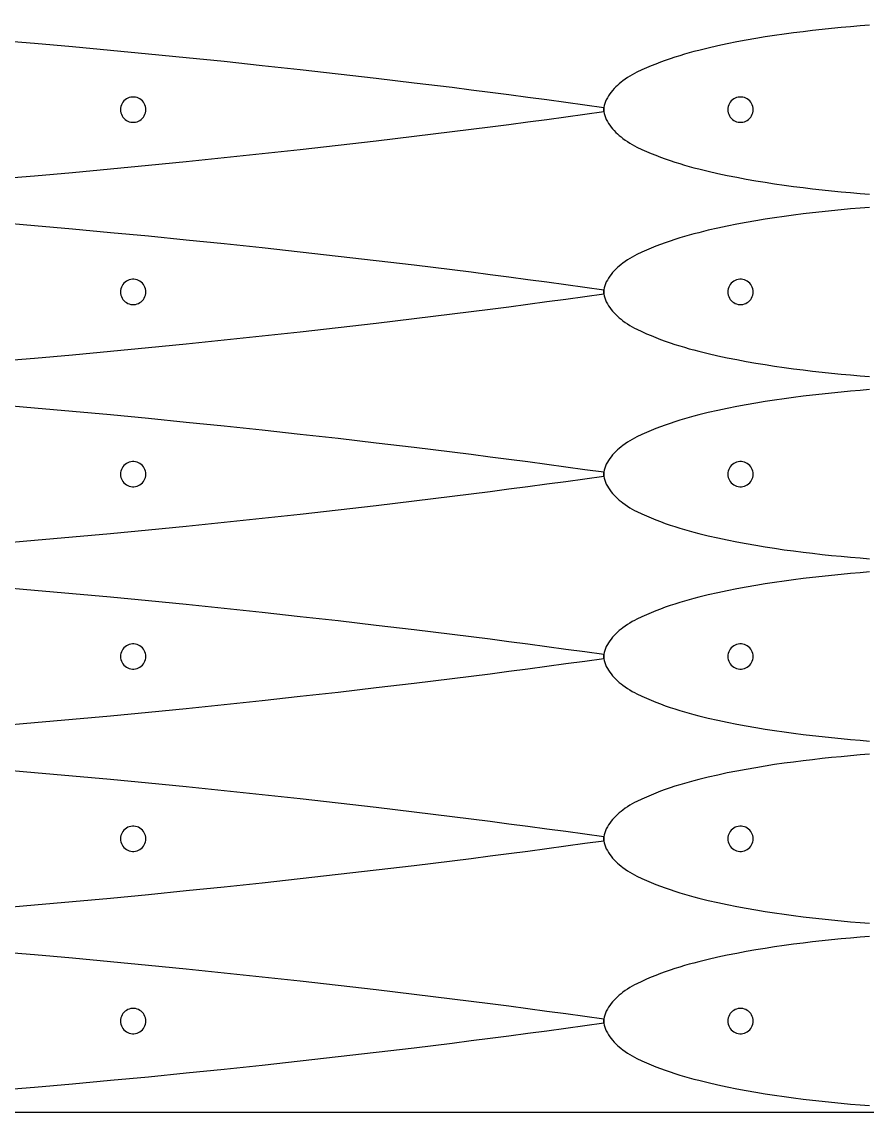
# Model space of a CAD drawing. Extents: x 0 to 1250, y 0 to 2500.
# Drawn here: x 485 to 652, y 0 to 215.4 of the extents above; entities that cross this region are included whole.
import ezdxf

# ---------------------------------------------------------------- set-up
doc = ezdxf.new("R2010")
doc.units = 0
doc.layers.get('0').update_dxf_attribs({"linetype": 'CONTINUOUS', "lineweight": 25})

msp = doc.modelspace()

# ---------------------------------------------------------------- linework, layer by layer
for points in [[(0, 0), (1250, 0), (1250, 2500), (0, 2500)], [(509.5, 198.079), (509.48, 198.393), (509.422, 198.701), (509.324, 199), (509.191, 199.284), (509.023, 199.549), (508.822, 199.791), (508.594, 200.006), (508.34, 200.19), (508.064, 200.341), (507.773, 200.457), (507.469, 200.535), (507.157, 200.574), (506.843, 200.574), (506.531, 200.535), (506.227, 200.457), (505.936, 200.341), (505.66, 200.19), (505.406, 200.006), (505.178, 199.791), (504.977, 199.549), (504.809, 199.284), (504.676, 199), (504.578, 198.701), (504.52, 198.393), (504.5, 198.079), (504.52, 197.766), (504.578, 197.458), (504.676, 197.159), (504.809, 196.875), (504.977, 196.61), (505.178, 196.368), (505.406, 196.153), (505.66, 195.968), (505.936, 195.817), (506.227, 195.702), (506.531, 195.624), (506.843, 195.584), (507.157, 195.584), (507.469, 195.624), (507.773, 195.702), (508.064, 195.817), (508.34, 195.968), (508.594, 196.153), (508.822, 196.368), (509.023, 196.61), (509.191, 196.875), (509.324, 197.159), (509.422, 197.458), (509.48, 197.766)], [(629.5, 198.079), (629.48, 198.393), (629.422, 198.701), (629.324, 199), (629.191, 199.284), (629.023, 199.549), (628.822, 199.791), (628.594, 200.006), (628.34, 200.19), (628.064, 200.341), (627.773, 200.457), (627.468, 200.535), (627.157, 200.574), (626.843, 200.574), (626.532, 200.535), (626.227, 200.457), (625.936, 200.341), (625.66, 200.19), (625.406, 200.006), (625.178, 199.791), (624.977, 199.549), (624.809, 199.284), (624.676, 199), (624.578, 198.701), (624.52, 198.393), (624.5, 198.079), (624.52, 197.766), (624.578, 197.458), (624.676, 197.159), (624.809, 196.875), (624.977, 196.61), (625.178, 196.368), (625.406, 196.153), (625.66, 195.968), (625.936, 195.817), (626.227, 195.702), (626.532, 195.624), (626.843, 195.584), (627.157, 195.584), (627.468, 195.624), (627.773, 195.702), (628.064, 195.817), (628.34, 195.968), (628.594, 196.153), (628.822, 196.368), (629.023, 196.61), (629.191, 196.875), (629.324, 197.159), (629.422, 197.458), (629.48, 197.766)], [(509.5, 162.065), (509.48, 162.378), (509.422, 162.687), (509.324, 162.985), (509.191, 163.269), (509.023, 163.534), (508.822, 163.776), (508.594, 163.991), (508.34, 164.176), (508.064, 164.327), (507.773, 164.442), (507.469, 164.52), (507.157, 164.56), (506.843, 164.56), (506.531, 164.52), (506.227, 164.442), (505.936, 164.327), (505.66, 164.176), (505.406, 163.991), (505.178, 163.776), (504.977, 163.534), (504.809, 163.269), (504.676, 162.985), (504.578, 162.687), (504.52, 162.378), (504.5, 162.065), (504.52, 161.752), (504.578, 161.443), (504.676, 161.144), (504.809, 160.86), (504.977, 160.595), (505.178, 160.353), (505.406, 160.139), (505.66, 159.954), (505.936, 159.803), (506.227, 159.687), (506.531, 159.609), (506.843, 159.57), (507.157, 159.57), (507.469, 159.609), (507.773, 159.687), (508.064, 159.803), (508.34, 159.954), (508.594, 160.139), (508.822, 160.353), (509.023, 160.595), (509.191, 160.86), (509.324, 161.144), (509.422, 161.443), (509.48, 161.752)], [(629.5, 162.065), (629.48, 162.378), (629.422, 162.687), (629.324, 162.985), (629.191, 163.269), (629.023, 163.534), (628.822, 163.776), (628.594, 163.991), (628.34, 164.176), (628.064, 164.327), (627.773, 164.442), (627.468, 164.52), (627.157, 164.56), (626.843, 164.56), (626.532, 164.52), (626.227, 164.442), (625.936, 164.327), (625.66, 164.176), (625.406, 163.991), (625.178, 163.776), (624.977, 163.534), (624.809, 163.269), (624.676, 162.985), (624.578, 162.687), (624.52, 162.378), (624.5, 162.065), (624.52, 161.752), (624.578, 161.443), (624.676, 161.144), (624.809, 160.86), (624.977, 160.595), (625.178, 160.353), (625.406, 160.139), (625.66, 159.954), (625.936, 159.803), (626.227, 159.687), (626.532, 159.609), (626.843, 159.57), (627.157, 159.57), (627.468, 159.609), (627.773, 159.687), (628.064, 159.803), (628.34, 159.954), (628.594, 160.139), (628.822, 160.353), (629.023, 160.595), (629.191, 160.86), (629.324, 161.144), (629.422, 161.443), (629.48, 161.752)], [(509.5, 126.05), (509.48, 126.364), (509.422, 126.672), (509.324, 126.971), (509.191, 127.255), (509.023, 127.52), (508.822, 127.762), (508.594, 127.977), (508.34, 128.161), (508.064, 128.312), (507.773, 128.428), (507.469, 128.506), (507.157, 128.546), (506.843, 128.546), (506.531, 128.506), (506.227, 128.428), (505.936, 128.312), (505.66, 128.161), (505.406, 127.977), (505.178, 127.762), (504.977, 127.52), (504.809, 127.255), (504.676, 126.971), (504.578, 126.672), (504.52, 126.364), (504.5, 126.05), (504.52, 125.737), (504.578, 125.429), (504.676, 125.13), (504.809, 124.846), (504.977, 124.581), (505.178, 124.339), (505.406, 124.124), (505.66, 123.94), (505.936, 123.788), (506.227, 123.673), (506.531, 123.595), (506.843, 123.555), (507.157, 123.555), (507.469, 123.595), (507.773, 123.673), (508.064, 123.788), (508.34, 123.94), (508.594, 124.124), (508.822, 124.339), (509.023, 124.581), (509.191, 124.846), (509.324, 125.13), (509.422, 125.429), (509.48, 125.737)], [(629.5, 126.05), (629.48, 126.364), (629.422, 126.672), (629.324, 126.971), (629.191, 127.255), (629.023, 127.52), (628.822, 127.762), (628.594, 127.977), (628.34, 128.161), (628.064, 128.312), (627.773, 128.428), (627.468, 128.506), (627.157, 128.546), (626.843, 128.546), (626.532, 128.506), (626.227, 128.428), (625.936, 128.312), (625.66, 128.161), (625.406, 127.977), (625.178, 127.762), (624.977, 127.52), (624.809, 127.255), (624.676, 126.971), (624.578, 126.672), (624.52, 126.364), (624.5, 126.05), (624.52, 125.737), (624.578, 125.429), (624.676, 125.13), (624.809, 124.846), (624.977, 124.581), (625.178, 124.339), (625.406, 124.124), (625.66, 123.94), (625.936, 123.788), (626.227, 123.673), (626.532, 123.595), (626.843, 123.555), (627.157, 123.555), (627.468, 123.595), (627.773, 123.673), (628.064, 123.788), (628.34, 123.94), (628.594, 124.124), (628.822, 124.339), (629.023, 124.581), (629.191, 124.846), (629.324, 125.13), (629.422, 125.429), (629.48, 125.737)], [(509.5, 90.036), (509.48, 90.3493), (509.422, 90.6577), (509.324, 90.9563), (509.191, 91.2404), (509.023, 91.5055), (508.822, 91.7474), (508.594, 91.9623), (508.34, 92.1468), (508.064, 92.2981), (507.773, 92.4136), (507.469, 92.4917), (507.157, 92.5311), (506.843, 92.5311), (506.531, 92.4917), (506.227, 92.4136), (505.936, 92.2981), (505.66, 92.1468), (505.406, 91.9623), (505.178, 91.7474), (504.977, 91.5055), (504.809, 91.2404), (504.676, 90.9563), (504.578, 90.6577), (504.52, 90.3493), (504.5, 90.036), (504.52, 89.7227), (504.578, 89.4143), (504.676, 89.1157), (504.809, 88.8316), (504.977, 88.5665), (505.178, 88.3246), (505.406, 88.1097), (505.66, 87.9252), (505.936, 87.7739), (506.227, 87.6584), (506.531, 87.5803), (506.843, 87.5409), (507.157, 87.5409), (507.469, 87.5803), (507.773, 87.6584), (508.064, 87.7739), (508.34, 87.9252), (508.594, 88.1097), (508.822, 88.3246), (509.023, 88.5665), (509.191, 88.8316), (509.324, 89.1157), (509.422, 89.4143), (509.48, 89.7227)], [(629.5, 90.036), (629.48, 90.3493), (629.422, 90.6577), (629.324, 90.9563), (629.191, 91.2404), (629.023, 91.5055), (628.822, 91.7474), (628.594, 91.9623), (628.34, 92.1468), (628.064, 92.2981), (627.773, 92.4136), (627.468, 92.4917), (627.157, 92.5311), (626.843, 92.5311), (626.532, 92.4917), (626.227, 92.4136), (625.936, 92.2981), (625.66, 92.1468), (625.406, 91.9623), (625.178, 91.7474), (624.977, 91.5055), (624.809, 91.2404), (624.676, 90.9563), (624.578, 90.6577), (624.52, 90.3493), (624.5, 90.036), (624.52, 89.7227), (624.578, 89.4143), (624.676, 89.1157), (624.809, 88.8316), (624.977, 88.5665), (625.178, 88.3246), (625.406, 88.1097), (625.66, 87.9252), (625.936, 87.7739), (626.227, 87.6584), (626.532, 87.5803), (626.843, 87.5409), (627.157, 87.5409), (627.468, 87.5803), (627.773, 87.6584), (628.064, 87.7739), (628.34, 87.9252), (628.594, 88.1097), (628.822, 88.3246), (629.023, 88.5665), (629.191, 88.8316), (629.324, 89.1157), (629.422, 89.4143), (629.48, 89.7227)], [(509.5, 54.0216), (509.48, 54.3349), (509.422, 54.6433), (509.324, 54.9419), (509.191, 55.226), (509.023, 55.4911), (508.822, 55.733), (508.594, 55.9479), (508.34, 56.1324), (508.064, 56.2837), (507.773, 56.3992), (507.469, 56.4773), (507.157, 56.5167), (506.843, 56.5167), (506.531, 56.4773), (506.227, 56.3992), (505.936, 56.2837), (505.66, 56.1324), (505.406, 55.9479), (505.178, 55.733), (504.977, 55.4911), (504.809, 55.226), (504.676, 54.9419), (504.578, 54.6433), (504.52, 54.3349), (504.5, 54.0216), (504.52, 53.7083), (504.578, 53.3999), (504.676, 53.1013), (504.809, 52.8172), (504.977, 52.5521), (505.178, 52.3102), (505.406, 52.0953), (505.66, 51.9108), (505.936, 51.7595), (506.227, 51.644), (506.531, 51.5659), (506.843, 51.5265), (507.157, 51.5265), (507.469, 51.5659), (507.773, 51.644), (508.064, 51.7595), (508.34, 51.9108), (508.594, 52.0953), (508.822, 52.3102), (509.023, 52.5521), (509.191, 52.8172), (509.324, 53.1013), (509.422, 53.3999), (509.48, 53.7083)], [(629.5, 54.0216), (629.48, 54.3349), (629.422, 54.6433), (629.324, 54.9419), (629.191, 55.226), (629.023, 55.4911), (628.822, 55.733), (628.594, 55.9479), (628.34, 56.1324), (628.064, 56.2837), (627.773, 56.3992), (627.468, 56.4773), (627.157, 56.5167), (626.843, 56.5167), (626.532, 56.4773), (626.227, 56.3992), (625.936, 56.2837), (625.66, 56.1324), (625.406, 55.9479), (625.178, 55.733), (624.977, 55.4911), (624.809, 55.226), (624.676, 54.9419), (624.578, 54.6433), (624.52, 54.3349), (624.5, 54.0216), (624.52, 53.7083), (624.578, 53.3999), (624.676, 53.1013), (624.809, 52.8172), (624.977, 52.5521), (625.178, 52.3102), (625.406, 52.0953), (625.66, 51.9108), (625.936, 51.7595), (626.227, 51.644), (626.532, 51.5659), (626.843, 51.5265), (627.157, 51.5265), (627.468, 51.5659), (627.773, 51.644), (628.064, 51.7595), (628.34, 51.9108), (628.594, 52.0953), (628.822, 52.3102), (629.023, 52.5521), (629.191, 52.8172), (629.324, 53.1013), (629.422, 53.3999), (629.48, 53.7083)], [(509.5, 18.0072), (509.48, 18.3205), (509.422, 18.6289), (509.324, 18.9275), (509.191, 19.2116), (509.023, 19.4767), (508.822, 19.7186), (508.594, 19.9335), (508.34, 20.118), (508.064, 20.2693), (507.773, 20.3848), (507.469, 20.4629), (507.157, 20.5023), (506.843, 20.5023), (506.531, 20.4629), (506.227, 20.3848), (505.936, 20.2693), (505.66, 20.118), (505.406, 19.9335), (505.178, 19.7186), (504.977, 19.4767), (504.809, 19.2116), (504.676, 18.9275), (504.578, 18.6289), (504.52, 18.3205), (504.5, 18.0072), (504.52, 17.6939), (504.578, 17.3855), (504.676, 17.0869), (504.809, 16.8028), (504.977, 16.5377), (505.178, 16.2958), (505.406, 16.0809), (505.66, 15.8964), (505.936, 15.7451), (506.227, 15.6296), (506.531, 15.5515), (506.843, 15.5121), (507.157, 15.5121), (507.469, 15.5515), (507.773, 15.6296), (508.064, 15.7451), (508.34, 15.8964), (508.594, 16.0809), (508.822, 16.2958), (509.023, 16.5377), (509.191, 16.8028), (509.324, 17.0869), (509.422, 17.3855), (509.48, 17.6939)], [(629.5, 18.0072), (629.48, 18.3205), (629.422, 18.6289), (629.324, 18.9275), (629.191, 19.2116), (629.023, 19.4767), (628.822, 19.7186), (628.594, 19.9335), (628.34, 20.118), (628.064, 20.2693), (627.773, 20.3848), (627.468, 20.4629), (627.157, 20.5023), (626.843, 20.5023), (626.532, 20.4629), (626.227, 20.3848), (625.936, 20.2693), (625.66, 20.118), (625.406, 19.9335), (625.178, 19.7186), (624.977, 19.4767), (624.809, 19.2116), (624.676, 18.9275), (624.578, 18.6289), (624.52, 18.3205), (624.5, 18.0072), (624.52, 17.6939), (624.578, 17.3855), (624.676, 17.0869), (624.809, 16.8028), (624.977, 16.5377), (625.178, 16.2958), (625.406, 16.0809), (625.66, 15.8964), (625.936, 15.7451), (626.227, 15.6296), (626.532, 15.5515), (626.843, 15.5121), (627.157, 15.5121), (627.468, 15.5515), (627.773, 15.6296), (628.064, 15.7451), (628.34, 15.8964), (628.594, 16.0809), (628.822, 16.2958), (629.023, 16.5377), (629.191, 16.8028), (629.324, 17.0869), (629.422, 17.3855), (629.48, 17.6939)]]:
    msp.add_lwpolyline(points, close=True)
for points in [[(652.494, 214.784), (650.62, 214.632), (648.746, 214.47), (646.873, 214.298), (645.001, 214.113), (643.12, 213.916), (641.24, 213.707), (639.361, 213.483), (637.484, 213.245), (635.61, 212.992), (633.737, 212.721), (631.867, 212.434), (630, 212.127), (628.118, 211.798), (626.24, 211.448), (624.367, 211.076), (622.501, 210.679), (620.615, 210.25), (618.736, 209.788), (617.799, 209.544), (616.864, 209.289), (615.931, 209.022), (615, 208.744), (614.039, 208.443), (613.081, 208.128), (612.129, 207.798), (611.183, 207.454), (610.246, 207.095), (609.318, 206.72), (608.403, 206.33), (607.5, 205.924), (606.541, 205.464), (606.067, 205.22), (605.597, 204.964), (605.13, 204.692), (604.667, 204.403), (604.207, 204.094), (603.75, 203.761), (603.393, 203.482), (603.04, 203.189), (602.694, 202.881), (602.358, 202.561), (602.034, 202.229), (601.724, 201.886), (601.431, 201.534), (601.158, 201.172), (600.908, 200.803), (600.683, 200.427), (600.485, 200.044), (600.317, 199.657), (600.182, 199.266), (600.083, 198.872), (600.021, 198.476), (600.005, 198.278), (600, 198.079), (600.005, 197.881), (600.021, 197.682), (600.083, 197.286), (600.182, 196.892), (600.317, 196.501), (600.485, 196.114), (600.683, 195.732), (600.908, 195.356), (601.158, 194.986), (601.431, 194.625), (601.724, 194.272), (602.034, 193.929), (602.358, 193.597), (602.694, 193.277), (603.04, 192.97), (603.393, 192.676), (603.75, 192.397), (604.207, 192.065), (604.667, 191.755), (605.13, 191.466), (605.597, 191.195), (606.067, 190.938), (606.541, 190.695), (607.5, 190.234), (608.403, 189.828), (609.318, 189.438), (610.246, 189.064), (611.183, 188.704), (612.129, 188.36), (613.081, 188.031), (614.039, 187.716), (615, 187.414), (615.931, 187.136), (616.864, 186.87), (617.799, 186.615), (618.736, 186.37), (620.615, 185.909), (622.501, 185.48), (624.367, 185.083), (626.24, 184.71), (628.118, 184.36), (630, 184.031), (631.867, 183.725), (633.737, 183.437), (635.61, 183.167), (637.484, 182.913), (639.361, 182.675), (641.24, 182.452), (643.12, 182.242), (645.001, 182.045), (646.873, 181.861), (648.746, 181.688), (650.62, 181.526), (652.494, 181.375)], [(480.001, 184.391), (487.504, 185.022), (495.006, 185.682), (502.504, 186.37), (510, 187.086), (517.504, 187.829), (525.005, 188.599), (532.504, 189.393), (540, 190.211), (547.504, 191.055), (555.006, 191.923), (562.505, 192.816), (570, 193.734), (573.752, 194.204), (577.502, 194.68), (581.252, 195.165), (585, 195.658), (588.751, 196.16), (592.502, 196.67), (596.251, 197.184), (600, 197.7), (600, 198.459), (596.251, 198.975), (592.502, 199.489), (588.751, 199.998), (585, 200.5), (581.252, 200.994), (577.502, 201.478), (573.752, 201.954), (570, 202.424), (562.505, 203.342), (555.006, 204.235), (547.504, 205.103), (540, 205.947), (532.504, 206.766), (525.005, 207.56), (517.504, 208.329), (510, 209.072), (502.504, 209.788), (495.006, 210.476), (487.504, 211.136), (480.001, 211.767)], [(652.494, 178.769), (650.62, 178.618), (648.746, 178.456), (646.873, 178.283), (645.001, 178.099), (643.12, 177.902), (641.24, 177.692), (639.361, 177.469), (637.484, 177.231), (635.61, 176.977), (633.737, 176.707), (631.867, 176.419), (630, 176.113), (628.118, 175.784), (626.24, 175.434), (624.367, 175.061), (622.501, 174.665), (620.615, 174.236), (618.736, 173.774), (617.799, 173.529), (616.864, 173.274), (615.931, 173.008), (615, 172.73), (614.039, 172.428), (613.081, 172.113), (612.129, 171.784), (611.183, 171.44), (610.246, 171.08), (609.318, 170.706), (608.403, 170.316), (607.5, 169.91), (606.541, 169.45), (606.067, 169.206), (605.597, 168.949), (605.13, 168.678), (604.667, 168.389), (604.207, 168.079), (603.75, 167.747), (603.393, 167.468), (603.04, 167.174), (602.694, 166.867), (602.358, 166.547), (602.034, 166.215), (601.724, 165.872), (601.431, 165.519), (601.158, 165.158), (600.908, 164.788), (600.683, 164.412), (600.485, 164.03), (600.317, 163.643), (600.182, 163.252), (600.083, 162.858), (600.021, 162.462), (600.005, 162.263), (600, 162.065), (600.005, 161.866), (600.021, 161.668), (600.083, 161.272), (600.182, 160.878), (600.317, 160.487), (600.485, 160.1), (600.683, 159.717), (600.908, 159.341), (601.158, 158.972), (601.431, 158.61), (601.724, 158.258), (602.034, 157.915), (602.358, 157.583), (602.694, 157.263), (603.04, 156.955), (603.393, 156.662), (603.75, 156.383), (604.207, 156.05), (604.667, 155.741), (605.13, 155.452), (605.597, 155.18), (606.067, 154.924), (606.541, 154.68), (607.5, 154.22), (608.403, 153.814), (609.318, 153.424), (610.246, 153.049), (611.183, 152.69), (612.129, 152.346), (613.081, 152.016), (614.039, 151.701), (615, 151.4), (615.931, 151.122), (616.864, 150.855), (617.799, 150.6), (618.736, 150.356), (620.615, 149.894), (622.501, 149.465), (624.367, 149.068), (626.24, 148.696), (628.118, 148.346), (630, 148.017), (631.867, 147.71), (633.737, 147.423), (635.61, 147.152), (637.484, 146.899), (639.361, 146.661), (641.24, 146.437), (643.12, 146.228), (645.001, 146.031), (646.873, 145.847), (648.746, 145.674), (650.62, 145.512), (652.494, 145.361)], [(480.001, 148.377), (487.504, 149.008), (495.006, 149.668), (502.504, 150.356), (510, 151.072), (517.504, 151.815), (525.005, 152.584), (532.504, 153.378), (540, 154.197), (547.504, 155.041), (555.006, 155.909), (562.505, 156.802), (570, 157.72), (573.752, 158.19), (577.502, 158.666), (581.252, 159.151), (585, 159.644), (588.751, 160.146), (592.502, 160.655), (596.251, 161.169), (600, 161.686), (600, 162.444), (596.251, 162.96), (592.502, 163.475), (588.751, 163.984), (585, 164.486), (581.252, 164.979), (577.502, 165.464), (573.752, 165.94), (570, 166.41), (562.505, 167.328), (555.006, 168.221), (547.504, 169.089), (540, 169.933), (532.504, 170.751), (525.005, 171.546), (517.504, 172.315), (510, 173.058), (502.504, 173.774), (495.006, 174.462), (487.504, 175.122), (480.001, 175.753)], [(652.494, 142.755), (650.62, 142.603), (648.746, 142.441), (646.873, 142.269), (645.001, 142.085), (643.12, 141.888), (641.24, 141.678), (639.361, 141.454), (637.484, 141.216), (635.61, 140.963), (633.737, 140.693), (631.867, 140.405), (630, 140.099), (628.118, 139.77), (626.24, 139.42), (624.367, 139.047), (622.501, 138.65), (620.615, 138.221), (618.736, 137.76), (617.799, 137.515), (616.864, 137.26), (615.931, 136.993), (615, 136.715), (614.039, 136.414), (613.081, 136.099), (612.129, 135.769), (611.183, 135.425), (610.246, 135.066), (609.318, 134.692), (608.403, 134.302), (607.5, 133.896), (606.541, 133.435), (606.067, 133.191), (605.597, 132.935), (605.13, 132.663), (604.667, 132.374), (604.207, 132.065), (603.75, 131.732), (603.393, 131.453), (603.04, 131.16), (602.694, 130.853), (602.358, 130.532), (602.034, 130.2), (601.724, 129.858), (601.431, 129.505), (601.158, 129.143), (600.908, 128.774), (600.683, 128.398), (600.485, 128.016), (600.317, 127.629), (600.182, 127.237), (600.083, 126.843), (600.021, 126.447), (600.005, 126.249), (600, 126.05), (600.005, 125.852), (600.021, 125.653), (600.083, 125.257), (600.182, 124.863), (600.317, 124.472), (600.485, 124.085), (600.683, 123.703), (600.908, 123.327), (601.158, 122.957), (601.431, 122.596), (601.724, 122.243), (602.034, 121.9), (602.358, 121.568), (602.694, 121.248), (603.04, 120.941), (603.393, 120.647), (603.75, 120.369), (604.207, 120.036), (604.667, 119.727), (605.13, 119.437), (605.597, 119.166), (606.067, 118.909), (606.541, 118.666), (607.5, 118.205), (608.403, 117.799), (609.318, 117.409), (610.246, 117.035), (611.183, 116.676), (612.129, 116.332), (613.081, 116.002), (614.039, 115.687), (615, 115.386), (615.931, 115.107), (616.864, 114.841), (617.799, 114.586), (618.736, 114.341), (620.615, 113.88), (622.501, 113.451), (624.367, 113.054), (626.24, 112.681), (628.118, 112.331), (630, 112.002), (631.867, 111.696), (633.737, 111.408), (635.61, 111.138), (637.484, 110.884), (639.361, 110.646), (641.24, 110.423), (643.12, 110.213), (645.001, 110.016), (646.873, 109.832), (648.746, 109.659), (650.62, 109.497), (652.494, 109.346)], [(480.001, 112.362), (487.504, 112.993), (495.006, 113.653), (502.504, 114.342), (510, 115.057), (517.504, 115.801), (525.005, 116.57), (532.504, 117.364), (540, 118.183), (547.504, 119.026), (555.006, 119.895), (562.505, 120.788), (570, 121.706), (573.752, 122.175), (577.502, 122.652), (581.252, 123.136), (585, 123.629), (588.751, 124.131), (592.502, 124.641), (596.251, 125.155), (600, 125.671), (600, 126.43), (596.251, 126.946), (592.502, 127.46), (588.751, 127.969), (585, 128.472), (581.252, 128.965), (577.502, 129.449), (573.752, 129.926), (570, 130.395), (562.505, 131.313), (555.006, 132.206), (547.504, 133.074), (540, 133.918), (532.504, 134.737), (525.005, 135.531), (517.504, 136.3), (510, 137.043), (502.504, 137.759), (495.006, 138.447), (487.504, 139.107), (480.001, 139.738)], [(652.494, 106.74), (650.62, 106.589), (648.746, 106.427), (646.873, 106.254), (645.001, 106.07), (643.12, 105.873), (641.24, 105.663), (639.361, 105.44), (637.484, 105.202), (635.61, 104.948), (633.737, 104.678), (631.867, 104.391), (630, 104.084), (628.118, 103.755), (626.24, 103.405), (624.367, 103.032), (622.501, 102.636), (620.615, 102.207), (618.736, 101.745), (617.799, 101.501), (616.864, 101.245), (615.931, 100.979), (615, 100.701), (614.039, 100.4), (613.081, 100.084), (612.129, 99.7549), (611.183, 99.4107), (610.246, 99.0516), (609.318, 98.6772), (608.403, 98.2872), (607.5, 97.8812), (606.541, 97.4207), (606.067, 97.1769), (605.597, 96.9205), (605.13, 96.649), (604.667, 96.3598), (604.207, 96.0503), (603.75, 95.7178), (603.393, 95.439), (603.04, 95.1455), (602.694, 94.8382), (602.358, 94.518), (602.034, 94.186), (601.724, 93.8432), (601.431, 93.4906), (601.158, 93.1291), (600.908, 92.7597), (600.683, 92.3834), (600.485, 92.0012), (600.317, 91.6141), (600.182, 91.223), (600.083, 90.829), (600.021, 90.433), (600.005, 90.2346), (600, 90.036), (600.005, 89.8375), (600.021, 89.639), (600.083, 89.243), (600.182, 88.849), (600.317, 88.4579), (600.485, 88.0708), (600.683, 87.6886), (600.908, 87.3123), (601.158, 86.9429), (601.431, 86.5814), (601.724, 86.2288), (602.034, 85.886), (602.358, 85.554), (602.694, 85.2338), (603.04, 84.9265), (603.393, 84.633), (603.75, 84.3542), (604.207, 84.0217), (604.667, 83.7122), (605.13, 83.423), (605.597, 83.1515), (606.067, 82.8951), (606.541, 82.6513), (607.5, 82.1908), (608.403, 81.7848), (609.318, 81.3948), (610.246, 81.0204), (611.183, 80.6613), (612.129, 80.3171), (613.081, 79.9876), (614.039, 79.6725), (615, 79.3712), (615.931, 79.0929), (616.864, 78.8266), (617.799, 78.5714), (618.736, 78.3267), (620.615, 77.8653), (622.501, 77.4363), (624.367, 77.0395), (626.24, 76.6668), (628.118, 76.3167), (630, 75.9878), (631.867, 75.6815), (633.737, 75.3938), (635.61, 75.1236), (637.484, 74.8699), (639.361, 74.6319), (641.24, 74.4085), (643.12, 74.1988), (645.001, 74.0018), (646.873, 73.8177), (648.746, 73.6449), (650.62, 73.483), (652.494, 73.3317)], [(480.001, 76.348), (487.504, 76.9789), (495.006, 77.639), (502.504, 78.3273), (510, 79.043), (517.504, 79.7862), (525.005, 80.5553), (532.504, 81.3495), (540, 82.1682), (547.504, 83.0121), (555.006, 83.8803), (562.505, 84.7732), (570, 85.6913), (573.752, 86.1607), (577.502, 86.6373), (581.252, 87.1217), (585, 87.6147), (588.751, 88.117), (592.502, 88.6264), (596.251, 89.1404), (600, 89.6567), (600, 90.4153), (596.251, 90.9317), (592.502, 91.4457), (588.751, 91.955), (585, 92.4573), (581.252, 92.9503), (577.502, 93.4347), (573.752, 93.9113), (570, 94.3807), (562.505, 95.2988), (555.006, 96.1917), (547.504, 97.0599), (540, 97.9038), (532.504, 98.7225), (525.005, 99.5167), (517.504, 100.286), (510, 101.029), (502.504, 101.745), (495.006, 102.433), (487.504, 103.093), (480.001, 103.724)], [(652.494, 70.7259), (650.62, 70.5746), (648.746, 70.4127), (646.873, 70.2399), (645.001, 70.0558), (643.12, 69.8588), (641.24, 69.6491), (639.361, 69.4257), (637.484, 69.1877), (635.61, 68.934), (633.737, 68.6638), (631.867, 68.3761), (630, 68.0698), (628.118, 67.7409), (626.24, 67.3908), (624.367, 67.0181), (622.501, 66.6214), (620.615, 66.1923), (618.736, 65.7309), (617.799, 65.4862), (616.864, 65.231), (615.931, 64.9647), (615, 64.6864), (614.039, 64.3852), (613.081, 64.07), (612.129, 63.7405), (611.183, 63.3963), (610.246, 63.0372), (609.318, 62.6628), (608.403, 62.2728), (607.5, 61.8668), (606.541, 61.4063), (606.067, 61.1625), (605.597, 60.9061), (605.13, 60.6346), (604.667, 60.3454), (604.207, 60.0359), (603.75, 59.7034), (603.393, 59.4246), (603.04, 59.1311), (602.694, 58.8238), (602.358, 58.5036), (602.034, 58.1716), (601.724, 57.8288), (601.431, 57.4762), (601.158, 57.1147), (600.908, 56.7453), (600.683, 56.369), (600.485, 55.9868), (600.317, 55.5997), (600.182, 55.2086), (600.083, 54.8146), (600.021, 54.4186), (600.005, 54.2202), (600, 54.0216), (600.005, 53.8231), (600.021, 53.6246), (600.083, 53.2286), (600.182, 52.8346), (600.317, 52.4435), (600.485, 52.0564), (600.683, 51.6742), (600.908, 51.2979), (601.158, 50.9285), (601.431, 50.567), (601.724, 50.2144), (602.034, 49.8716), (602.358, 49.5396), (602.694, 49.2194), (603.04, 48.9121), (603.393, 48.6186), (603.75, 48.3398), (604.207, 48.0073), (604.667, 47.6978), (605.13, 47.4086), (605.597, 47.1371), (606.067, 46.8807), (606.541, 46.6369), (607.5, 46.1764), (608.403, 45.7704), (609.318, 45.3804), (610.246, 45.006), (611.183, 44.6469), (612.129, 44.3027), (613.081, 43.9732), (614.039, 43.6581), (615, 43.3568), (615.931, 43.0785), (616.864, 42.8122), (617.799, 42.557), (618.736, 42.3123), (620.615, 41.8509), (622.501, 41.4219), (624.367, 41.0251), (626.24, 40.6524), (628.118, 40.3023), (630, 39.9734), (631.867, 39.6671), (633.737, 39.3794), (635.61, 39.1092), (637.484, 38.8555), (639.361, 38.6175), (641.24, 38.3941), (643.12, 38.1844), (645.001, 37.9874), (646.873, 37.8033), (648.746, 37.6305), (650.62, 37.4686), (652.494, 37.3173)], [(480.001, 40.3336), (487.504, 40.9645), (495.006, 41.6246), (502.504, 42.3129), (510, 43.0286), (517.504, 43.7718), (525.005, 44.5409), (532.504, 45.3351), (540, 46.1538), (547.504, 46.9977), (555.006, 47.8659), (562.505, 48.7588), (570, 49.6769), (573.752, 50.1463), (577.502, 50.6229), (581.252, 51.1073), (585, 51.6003), (588.751, 52.1026), (592.502, 52.612), (596.251, 53.126), (600, 53.6423), (600, 54.4009), (596.251, 54.9173), (592.502, 55.4313), (588.751, 55.9406), (585, 56.4429), (581.252, 56.9359), (577.502, 57.4203), (573.752, 57.8969), (570, 58.3663), (562.505, 59.2844), (555.006, 60.1773), (547.504, 61.0455), (540, 61.8894), (532.504, 62.7081), (525.005, 63.5023), (517.504, 64.2714), (510, 65.0146), (502.504, 65.7303), (495.006, 66.4186), (487.504, 67.0787), (480.001, 67.7096)], [(652.494, 34.7115), (650.62, 34.5602), (648.746, 34.3983), (646.873, 34.2255), (645.001, 34.0414), (643.12, 33.8444), (641.24, 33.6347), (639.361, 33.4113), (637.484, 33.1733), (635.61, 32.9196), (633.737, 32.6494), (631.867, 32.3617), (630, 32.0554), (628.118, 31.7265), (626.24, 31.3764), (624.367, 31.0037), (622.501, 30.607), (620.615, 30.1779), (618.736, 29.7165), (617.799, 29.4718), (616.864, 29.2166), (615.931, 28.9503), (615, 28.672), (614.039, 28.3708), (613.081, 28.0556), (612.129, 27.7261), (611.183, 27.3819), (610.246, 27.0228), (609.318, 26.6484), (608.403, 26.2584), (607.5, 25.8524), (606.541, 25.3919), (606.067, 25.1481), (605.597, 24.8917), (605.13, 24.6202), (604.667, 24.331), (604.207, 24.0215), (603.75, 23.689), (603.393, 23.4102), (603.04, 23.1167), (602.694, 22.8094), (602.358, 22.4892), (602.034, 22.1572), (601.724, 21.8144), (601.431, 21.4618), (601.158, 21.1003), (600.908, 20.7309), (600.683, 20.3546), (600.485, 19.9724), (600.317, 19.5853), (600.182, 19.1942), (600.083, 18.8002), (600.021, 18.4042), (600.005, 18.2058), (600, 18.0072), (600.005, 17.8087), (600.021, 17.6102), (600.083, 17.2142), (600.182, 16.8202), (600.317, 16.4291), (600.485, 16.042), (600.683, 15.6598), (600.908, 15.2835), (601.158, 14.9141), (601.431, 14.5526), (601.724, 14.2), (602.034, 13.8572), (602.358, 13.5252), (602.694, 13.205), (603.04, 12.8977), (603.393, 12.6042), (603.75, 12.3254), (604.207, 11.9929), (604.667, 11.6834), (605.13, 11.3942), (605.597, 11.1227), (606.067, 10.8663), (606.541, 10.6225), (607.5, 10.162), (608.403, 9.756), (609.318, 9.366), (610.246, 8.9916), (611.183, 8.6325), (612.129, 8.2883), (613.081, 7.9588), (614.039, 7.6437), (615, 7.3424), (615.931, 7.0641), (616.864, 6.7978), (617.799, 6.5426), (618.736, 6.2979), (620.615, 5.8365), (622.501, 5.4075), (624.367, 5.0107), (626.24, 4.638), (628.118, 4.2879), (630, 3.959), (631.867, 3.6527), (633.737, 3.365), (635.61, 3.0948), (637.484, 2.8411), (639.361, 2.6031), (641.24, 2.3797), (643.12, 2.17), (645.001, 1.973), (646.873, 1.7889), (648.746, 1.6161), (650.62, 1.4542), (652.494, 1.3029)], [(480.001, 4.3192), (487.504, 4.9501), (495.006, 5.6102), (502.504, 6.2985), (510, 7.0142), (517.504, 7.7574), (525.005, 8.5265), (532.504, 9.3207), (540, 10.1394), (547.504, 10.9833), (555.006, 11.8515), (562.505, 12.7444), (570, 13.6625), (573.752, 14.1319), (577.502, 14.6085), (581.252, 15.0929), (585, 15.5859), (588.751, 16.0882), (592.502, 16.5976), (596.251, 17.1116), (600, 17.6279), (600, 18.3865), (596.251, 18.9029), (592.502, 19.4169), (588.751, 19.9262), (585, 20.4285), (581.252, 20.9215), (577.502, 21.4059), (573.752, 21.8825), (570, 22.3519), (562.505, 23.27), (555.006, 24.1629), (547.504, 25.0311), (540, 25.875), (532.504, 26.6937), (525.005, 27.4879), (517.504, 28.257), (510, 29.0002), (502.504, 29.7159), (495.006, 30.4042), (487.504, 31.0643), (480.001, 31.6952)]]:
    msp.add_lwpolyline(points)

doc.saveas('drawing.dxf')
